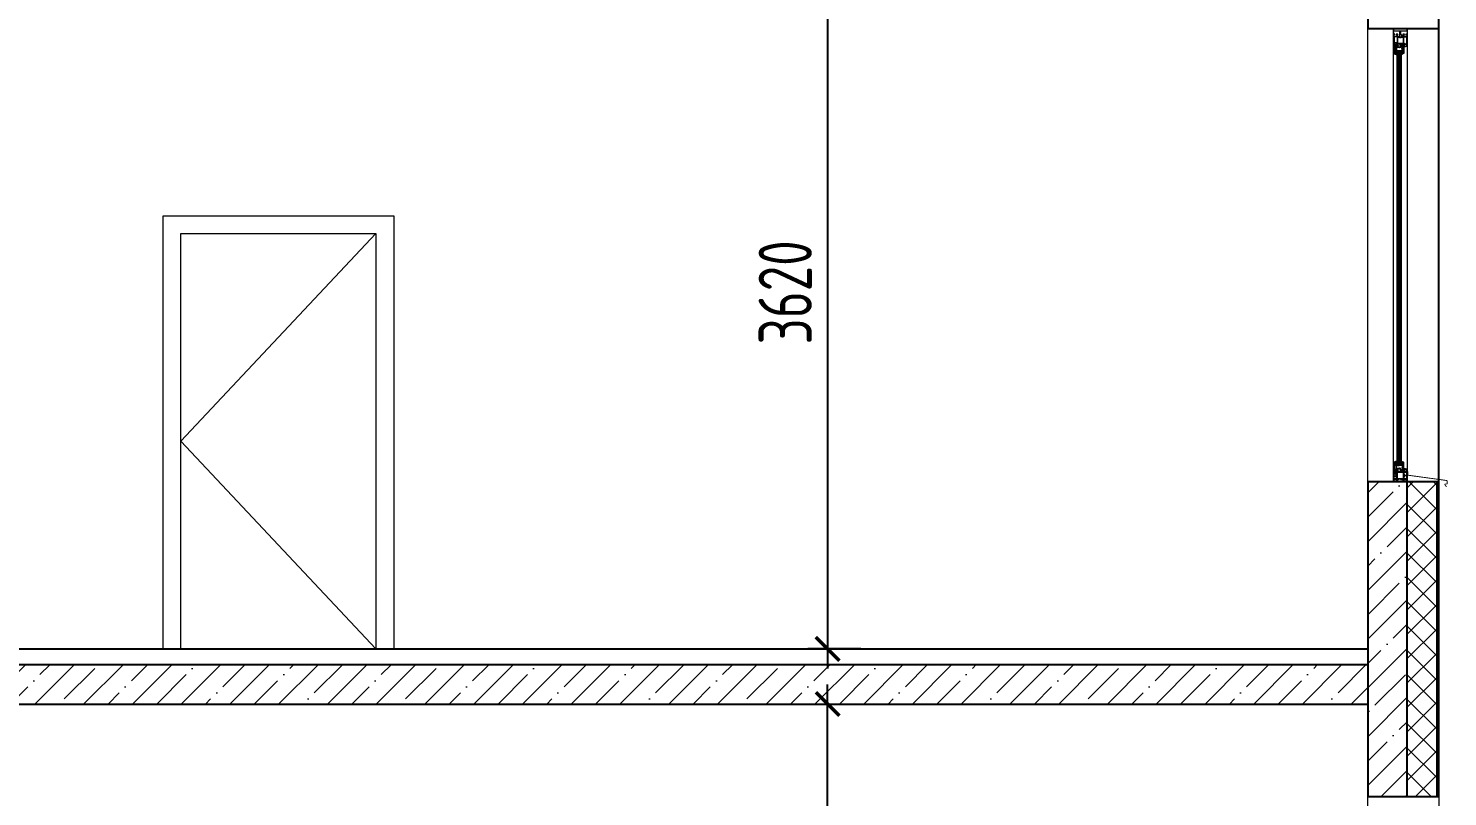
# Model space of a CAD drawing. Header units: millimetres. Extents: x -136099598 to 11807193, y 0 to 779331.
# Drawn here: x 770308 to 777513, y 295654 to 299554 of the extents above; entities that cross this region are included whole.
import ezdxf

# ---------------------------------------------------------------- set-up
doc = ezdxf.new("R2010")
doc.units = ezdxf.units.MM
doc.header["$MEASUREMENT"] = 0
doc.layers.get('0').update_dxf_attribs({"color": 250, "lineweight": 9})
doc.layers.get('Defpoints').update_dxf_attribs({"color": 8})
for name, color, linetype, lineweight in [('АР_Двери', 5, 'Continuous', 18), ('АР_Окна', 4, 'Continuous', 0), ('АР_Стены фасадные', 7, 'Continuous', 30), ('АР_Тонкие', 250, 'Continuous', 5), ('АР_Штриховка', 253, 'Continuous', 13), ('СТЕНЫ кирпич ЛИДЕР', 250, 'Continuous', 15), ('Штриховка', 7, 'Continuous', 5)]:
    doc.layers.add(name, color=color, linetype=linetype, lineweight=lineweight)
doc.styles.add('ISOCPEUR', font='isocpeur.ttf', dxfattribs={"width": 0.7})
doc.dimstyles.new('R_100', dxfattribs={"dimtxt": 270, "dimasz": 120, "dimexe": 100, "dimexo": 100, "dimgap": 80, "dimtad": 1, "dimdec": 0, "dimrnd": 5, "dimzin": 0, "dimdsep": 46, "dimtxsty": 'ISOCPEUR', "dimblk": 'ARCHTICK', "dimcen": 100, "dimdle": 100, "dimclrd": 256, "dimclre": 256, "dimclrt": 256, "dimadec": 0, "dimazin": 0, "dimtfac": 2, "dimtdec": 0, "dimtofl": 0, "dimtmove": 1, "dimatfit": 3, "dimfxl": 1, "dimtvp": 3, "dimtfill": 1, "dimtolj": 1, "dimtzin": 0, "dimarcsym": 0})

# ---------------------------------------------------------------- blocks, each defined once
blk = doc.blocks.new('A$C43487f58')
at = {"layer": 'АР_Окна', "ltscale": 150}
blk.add_lwpolyline([(359.8, 899.6), (-0.2, 899.6), (-0.2, 3200.4), (359.8, 3200.4)], close=True, dxfattribs=at)
at = {"layer": 'СТЕНЫ кирпич ЛИДЕР', "lineweight": 25, "ltscale": 100}
for p, q in [((-0.2, 3200.4), (359.8, 3200.4)), ((-0.2, 899.6), (359.8, 899.6))]:
    blk.add_line(p, q, dxfattribs=at)
blk = doc.blocks.new('_ArchTick')
at = {"color": 0, "linetype": 'ByBlock', "const_width": 0.15}
blk.add_lwpolyline([(-0.5, -0.5), (0.5, 0.5)], dxfattribs=at)
blk = doc.blocks.new('*D1754')
at = {"lineweight": -2, "ltscale": 150, "transparency": 16777216}
for p, q in [((774365.4, 292404), (774365.4, 296224)), ((774289.6, 296124), (774465.4, 296124)), ((774092.9, 292504), (774465.4, 292504))]:
    blk.add_line(p, q, dxfattribs=at)
at = {"layer": 'Defpoints', "color": 0, "ltscale": 150, "transparency": 16777216}
for p in [(774189.6, 296124, 0.4), (774365.4, 296124), (773992.9, 292504, 0.4)]:
    blk.add_point(p, dxfattribs=at)
at = {"lineweight": -2, "ltscale": 150, "transparency": 16777216, "xscale": 120, "yscale": 120, "zscale": 120}
for p, rotation in [((774365.4, 296124), 90), ((774365.4, 292504), 270)]:
    blk.add_blockref('_ArchTick', p, dxfattribs=dict(at, rotation=rotation))
at = {"ltscale": 150, "transparency": 16777216, "insert": (774150.4, 294314), "char_height": 270, "attachment_point": 5, "rotation": 90, "style": 'ISOCPEUR', "bg_fill": 3, "box_fill_scale": 1.25, "bg_fill_color": 256, "bg_fill_true_color": 13158600, "bg_fill_transparency": 0}
blk.add_mtext('\\A1;3620', dxfattribs=at)
blk = doc.blocks.new('*D1753')
at = {"lineweight": -2, "ltscale": 150, "transparency": 16777216}
for p, q in [((774365.4, 300124), (774365.4, 296304)), ((774533.8, 300024), (774265.4, 300024)), ((774533.8, 296404), (774265.4, 296404))]:
    blk.add_line(p, q, dxfattribs=at)
at = {"layer": 'Defpoints', "color": 0, "ltscale": 150, "transparency": 16777216}
for p in [(774633.8, 300024, 0.4), (774365.4, 296404), (774633.8, 296404, 0.4)]:
    blk.add_point(p, dxfattribs=at)
at = {"lineweight": -2, "ltscale": 150, "transparency": 16777216, "xscale": 120, "yscale": 120, "zscale": 120}
for p, rotation in [((774365.4, 300024), 90), ((774365.4, 296404), 270)]:
    blk.add_blockref('_ArchTick', p, dxfattribs=dict(at, rotation=rotation))
at = {"ltscale": 150, "transparency": 16777216, "insert": (774150.4, 298214), "char_height": 270, "attachment_point": 5, "rotation": 90, "style": 'ISOCPEUR', "bg_fill": 3, "box_fill_scale": 1.25, "bg_fill_color": 256, "bg_fill_true_color": 13158600, "bg_fill_transparency": 0}
blk.add_mtext('\\A1;3620', dxfattribs=at)
blk = doc.blocks.new('A$Ca7d7b90d')
for p, q in [((0, 2179.3), (0, 2161.2)), ((0, 2162.3), (0, 2100.2)), ((0, 2162.3), (7.4, 2162.3)), ((0, 2155.1), (0, 2162.3)), ((0, 2162.3), (7.4, 2162.3)), ((7.4, 2162.3), (7.4, 2160.3)), ((7.4, 2162.3), (7.4, 2160.3)), ((13, 2162.3), (22.5, 2162.3)), ((13, 2162.3), (13, 2160.3)), ((13, 2160.3), (13, 2162.3)), ((13, 2162.3), (22.5, 2162.3)), ((22.5, 2162.3), (22.5, 2160.3)), ((22.5, 2162.3), (22.5, 2160.3)), ((31.6, 2160.2), (31.6, 2179.3)), ((31.6, 2179.3), (31.6, 2179.3)), ((46.9, 2162.3), (56.3, 2162.3)), ((46.9, 2162.3), (46.9, 2160.3)), ((56.3, 2162.3), (56.3, 2160.3)), ((69.7, 2165.3), (69.7, 2179.3)), ((69.7, 2171.2), (69.7, 2109.6)), ((0, 2161.2), (0, 2154)), ((0, 2155.1), (0, 2155.1)), ((0, 2155.1), (0, 2155.1)), ((0, 2154), (0, 2155.1)), ((0, 2155.1), (0, 2155.1)), ((0, 2100.2), (16.3, 2096.3)), ((1.9, 2160.3), (7.4, 2160.3)), ((1.9, 2160.3), (1.9, 2150.9)), ((7.4, 2160.3), (1.9, 2160.3)), ((1.9, 2160.3), (1.9, 2150.9)), ((1.9, 2150.9), (16.8, 2150.9)), ((1.9, 2150.9), (16.8, 2150.9)), ((3.5, 2148.3), (3.5, 2131.3)), ((16.7, 2148.3), (3.5, 2148.3)), ((3.5, 2137), (3.5, 2113.7)), ((11.2, 2113.7), (3.5, 2113.7)), ((3.5, 2112.3), (3.5, 2101.5)), ((10.9, 2112.3), (3.5, 2112.3)), ((3.5, 2101.5), (11.9, 2099.1)), ((10.9, 2112.3), (14.6, 2106.9)), ((12, 2112.4), (16.5, 2106.8)), ((13, 2160.3), (16.8, 2160.3)), ((16.8, 2160.3), (13, 2160.3)), ((13.4, 2098.7), (16.3, 2097.8)), ((14.6, 2106.9), (14.6, 2102.2)), ((16.3, 2096.3), (16.3, 2076.2)), ((16.5, 2106.8), (16.5, 2101.1)), ((16.8, 2160.3), (16.8, 2150.9)), ((16.8, 2150.9), (16.8, 2160.3)), ((17.5, 2114.6), (20.6, 2112.3)), ((18, 2105.4), (18, 2084.1)), ((18.4, 2112), (18.4, 2106.2)), ((18.5, 2160.3), (22.5, 2160.3)), ((18.5, 2160.3), (18.5, 2150.9)), ((22.5, 2160.3), (18.5, 2160.3)), ((18.5, 2160.3), (18.5, 2150.9)), ((18.5, 2150.9), (31.6, 2150.9)), ((18.5, 2150.9), (19.4, 2150.9)), ((18.7, 2148.3), (31.6, 2148.3)), ((18.7, 2145.4), (18.7, 2115.3)), ((18.7, 2115.3), (20.5, 2115.3)), ((19.2, 2115.2), (31.4, 2115.2)), ((19.4, 2150.9), (31.6, 2160.2)), ((20.5, 2146.2), (20.5, 2115.3)), ((20.5, 2146.2), (49.1, 2146.2)), ((20.6, 2112.3), (31.4, 2112.3)), ((25.1, 2107.6), (25.1, 2112.3)), ((33.6, 2107.6), (25.1, 2107.6)), ((30.4, 2146.2), (30.4, 2143.5)), ((30.4, 2143.5), (39.1, 2143.5)), ((31.4, 2116), (31.4, 2112.3)), ((31.4, 2116), (38.2, 2116)), ((33.4, 2098.6), (33.4, 2103.8)), ((33.4, 2103.8), (35.4, 2103.8)), ((33.6, 2105.8), (33.6, 2107.6)), ((35.4, 2105.8), (33.6, 2105.8)), ((46.6, 2097.8), (34.2, 2097.8)), ((35.4, 2103.8), (35.4, 2105.8)), ((38, 2150.9), (50.9, 2150.9)), ((38, 2148.3), (50.9, 2148.3)), ((38.2, 2116), (38.2, 2112.3)), ((38.2, 2115.2), (49.7, 2115.2)), ((38.2, 2112.3), (51.8, 2112.3)), ((39.1, 2146.2), (39.1, 2143.5)), ((58.3, 2107.3), (45.5, 2107.3)), ((45.5, 2107.3), (45.5, 2104.7)), ((45.5, 2104.7), (47.4, 2104.7)), ((46.9, 2160.3), (50.9, 2160.3)), ((47.4, 2104.7), (47.4, 2098.6)), ((49.1, 2146.2), (49.1, 2115.3)), ((49.1, 2115.3), (50.9, 2115.3)), ((49.9, 2119.2), (65.7, 2119.2)), ((50.9, 2160.3), (50.9, 2150.9)), ((50.9, 2148.3), (50.9, 2115.3)), ((51.8, 2112.3), (51.8, 2109.6)), ((51.8, 2109.6), (56.5, 2109.6)), ((52.4, 2148.3), (65.7, 2148.3)), ((52.8, 2160.3), (56.3, 2160.3)), ((52.8, 2160.3), (52.8, 2150.9)), ((52.8, 2150.9), (67.7, 2150.9)), ((56.5, 2109.6), (55.7, 2117.5)), ((55.7, 2117.5), (65.7, 2117.5)), ((57, 2103.5), (57, 2106.2)), ((57, 2106.2), (58.3, 2106.2)), ((62.7, 2103.5), (57, 2103.5)), ((58.3, 2106.2), (58.3, 2107.3)), ((64.8, 2107.3), (61.4, 2107.3)), ((61.4, 2107.3), (61.4, 2106)), ((61.4, 2106), (62.7, 2106)), ((62.7, 2106), (62.7, 2103.5)), ((65.7, 2117.5), (64.7, 2109.6)), ((64.7, 2109.6), (69.7, 2109.6)), ((64.8, 2062.5), (64.8, 2107.3)), ((65.7, 2148.3), (65.7, 2122.8)), ((65.7, 2132.6), (65.7, 2119.3)), ((16.3, 2076.2), (16.3, 2075.5)), ((16.7, 2074.8), (17.1, 2074.5)), ((17.5, 2073.8), (17.5, 2064.5)), ((18, 2063.8), (27.3, 2059.7)), ((19.2, 2074.1), (19.2, 2065.7)), ((19.7, 2064.9), (27.2, 2061.7)), ((23.8, 2069), (23.8, 2074.1)), ((25, 2067.5), (24, 2068.5)), ((25.2, 2077.7), (54.9, 2080.1)), ((25.2, 2074.8), (25.2, 2077.7)), ((25.5, 2074.1), (25.2, 2074.8)), ((25.5, 2069.4), (25.5, 2074.1)), ((25.9, 2069), (25.5, 2069.4)), ((26.4, 2067.3), (25.6, 2067.3)), ((27.7, 2069), (25.9, 2069)), ((27.2, 2061.7), (27.2, 2066.5)), ((27.3, 2059.7), (28.9, 2059.7)), ((28.9, 2067.8), (27.7, 2069)), ((28.9, 2059.7), (28.9, 2067.8)), ((28.9, 2059.7), (30.4, 2056.4)), ((39.2, 2059.7, 0.3), (33.9, 2059.7, 0.3)), ((49, 2059.7, 0.3), (42.5, 2059.7)), ((53.4, 2057.8), (52.3, 2057.4, 0.3)), ((54.9, 2066.7), (53.3, 2066.7)), ((53.3, 2066.7), (53.3, 2064.3)), ((53.3, 2064.3), (54.5, 2064.3)), ((54.5, 2061.2), (53.4, 2061.2)), ((53.4, 2061.2), (53.4, 2057.8)), ((53.4, 2057.8), (54.1, 2057.8)), ((54.1, 2057.8), (64.3, 2061.8)), ((54.5, 2061.1), (54.5, 2061.2)), ((54.9, 2080.1), (54.9, 2066.7)), ((57.5, 2063.4), (55.9, 2064.8)), ((57.5, 2062.3), (55.9, 2060.6)), ((57.3, 2080.1), (57.3, 2066.2)), ((58.6, 2064.8), (57.6, 2065.6)), ((59.3, 2061.7), (63.1, 2063.2))]:
    blk.add_line(p, q)
at = {"elevation": -0.3}
for points in [[(69.7, 2191.2), (69.7, 2179.3), (0, 2179.3), (0, 2191.2)], [(56.3, 2162.3), (56.3, 2160.3), (52.8, 2160.3), (52.8, 2150.9), (67.7, 2150.9), (67.7, 2160.3), (62.3, 2160.3), (62.3, 2162.3), (69.7, 2162.3), (69.7, 2171.2), (69.7, 2179.3), (38, 2179.3), (38, 2150.9), (50.9, 2150.9), (50.9, 2160.3), (46.9, 2160.3), (46.9, 2162.3), (56.3, 2162.3)], [(52.3, 2070.6), (29.4, 2070.6), (29.4, 2074.9), (52.3, 2074.9)]]:
    blk.add_lwpolyline(points, close=True, dxfattribs=at)
for points in [[(18, 2105.4), (24, 2105.4), (24, 2084.1), (18, 2084.1)], [(18.4, 2112), (23.5, 2112), (23.5, 2106.2), (18.4, 2106.2)], [(64.8, 2107.3), (66.8, 2107.3), (66.8, 2108.3), (69.7, 2108.3), (69.7, 2109.6)], [(23.8, 2074.1), (19.2, 2074.1)], [(45.2, 2079.3), (43, 2079.1), (43, 2076.9), (37.5, 2076.9), (37.5, 2078.7), (35.4, 2078.5), (35.4, 2076.7), (29.8, 2076.7), (29.7, 2078.1), (25.5, 2077.8), (25.5, 2075), (29.1, 2075), (29.4, 2074.9)], [(52.3, 2074.9), (54.9, 2076.6), (54.9, 2077.5), (54.2, 2077.5), (54.2, 2078.6), (52.2, 2078.6), (52.1, 2079.9), (50.6, 2079.7), (50.6, 2076.9), (45.2, 2076.9), (45.2, 2079.3)]]:
    blk.add_lwpolyline(points)
for points in [[(54.8, 2105.3), (54.4, 2081.8), (25.7, 2079.5), (25.8, 2081.8), (25.1, 2082.9), (25.1, 2088.7), (27.5, 2088.7), (27.5, 2090), (25.1, 2090), (25.1, 2105.4), (30.3, 2105.4), (30.3, 2099.3, 0.414214), (31.1, 2098.5), (31.4, 2098.5), (31.4, 2096, 0.414214), (32.2, 2095.2), (38, 2095.2), (38, 2093.2), (39.8, 2093.2), (39.8, 2095.1), (41.4, 2095.1), (41.4, 2093.3), (42.8, 2093.3), (42.8, 2095), (47.1, 2095), (49.3, 2095, 0.414214), (50.1, 2095.8), (50.1, 2104.9)], [(22.5, 2076.8), (22.4, 2076.9, -0.220624), (22.3, 2077.6), (22.9, 2079.6, 0.200745), (22.8, 2080.2), (22.5, 2080.8), (21.1, 2077.8, 0.137154), (21, 2077.3), (21.1, 2076.3), (21.1, 2076.3, -0.294881), (20.3, 2076.6), (20.1, 2076.9, -0.24632), (20.1, 2077.7), (21.5, 2080.7), (18.9, 2080.7), (18.9, 2081.7), (22.1, 2081.7, -0.154463), (22.6, 2081.5), (23.4, 2081, -0.295046), (23.7, 2080.2), (23.1, 2077.3), (23.6, 2076.6), (23.6, 2076.6, -0.392087)]]:
    blk.add_lwpolyline(points, format="xyb", close=True, dxfattribs=at)
blk.add_lwpolyline([(57.3, 2080.1), (56.3, 2082.1), (56.3, 2101.2), (63.1, 2101.2, -0.414214), (63.1, 2100.4), (63.1, 2063.2)], format="xyb")
for centre, radius, start, end in [((15.2, 2113), 4.13, 32.50359, 171.07395), ((15, 2112.8), 3.06, 35.67241, 187.89316), ((15, 2099.1), 3.16, 97.24228, 180.00573), ((15.4, 2099.3), 2.09, 57.62181, 197.70879), ((34.8, 2113.7), 4.87, 196.28555, 343.71445), ((34.2, 2098.6), 0.803, 180, 270), ((46.6, 2098.6), 0.803, 270, 0), ((17.1, 2075.5), 0.803, 180, 240), ((16.7, 2073.8), 0.803, 0, 60), ((18.3, 2064.5), 0.803, 180, 246.48425), ((20, 2065.7), 0.803, 180, 246.48425), ((24.6, 2069), 0.803, 180, 225.00001), ((25.6, 2068.1), 0.803, 225.00001, 270), ((26.4, 2066.5), 0.803, 0, 90), ((55.3, 2064.3), 0.803, 41.62971, 176.62967), ((55.3, 2061.1), 0.803, 180, 314.99999), ((58.1, 2066.2), 0.803, 180, 229.73841), ((57, 2062.8), 0.803, 314.99999, 49.73841), ((57, 2062.8), 2.55, 333.51839, 49.73841), ((64, 2062.5), 0.803, 291.1065, 0)]:
    blk.add_arc(centre, radius, start, end)
at = {"layer": 'АР_Стены фасадные', "lineweight": 15}
for p, q in [((-0.1, -46.7), (-0.1, -108.8)), ((12, -45.9), (3.6, -47.9)), ((3.6, -47.9), (3.6, -58.9)), ((10.7, -58.9), (3.6, -58.9)), ((3.6, -60.4), (3.6, -76.3)), ((11.2, -60.4), (3.6, -60.4)), ((3.7, -59.1), (3.7, -48.3)), ((14.9, -53.4), (10.7, -58.9)), ((12.7, -60.7), (11.7, -62)), ((16.4, -53.4), (12.3, -58.9)), ((14.9, -62.4), (13.9, -63.8)), ((14.9, -53.4), (14.9, -49)), ((16.4, -47.9), (15.2, -48.2)), ((17.3, -63.3), (15.4, -76.3)), ((20.7, -59.1), (16.2, -62.5)), ((16.4, -23.2), (16.4, -22.4)), ((16.4, -43.1), (16.4, -23.2)), ((16.4, -53.4), (16.4, -47.9)), ((19.3, -61.8), (16.7, -77.1)), ((16.8, -21.7), (17.2, -21.5)), ((17.6, -20.8), (17.6, -11.5)), ((18.1, -10.8), (27.4, -6.7)), ((18.1, -52.2), (18.1, -31)), ((18.5, -58.8), (18.5, -53)), ((18.8, -64.6), (18.8, -94.6)), ((20.8, -64.6), (18.8, -64.6)), ((19.3, -21.1), (19.3, -12.6)), ((49.9, -61.8), (19.3, -61.8)), ((19.8, -11.9), (27.2, -8.7)), ((33.9, -59.1), (20.7, -59.1)), ((20.8, -64.6), (20.8, -92.8)), ((23.9, -16), (23.9, -21.1)), ((25.1, -14.5), (24.1, -15.4)), ((25.6, -21.1), (25.2, -21.7)), ((25.2, -21.7), (25.2, -24.7)), ((25.2, -24.7), (54.9, -27)), ((33.7, -54.4), (25.2, -54.4)), ((25.2, -54.4), (25.2, -59.1)), ((26.4, -14.2), (25.6, -14.2)), ((26, -16), (25.6, -16.4)), ((25.6, -16.4), (25.6, -21.1)), ((27.8, -16), (26, -16)), ((27.2, -8.7), (27.2, -13.4)), ((27.4, -6.7), (29, -6.7)), ((29, -14.7), (27.8, -16)), ((29, -6.7), (30.5, -3.4)), ((29, -6.7), (29, -14.7)), ((33.4, -45.5), (33.4, -50.6)), ((33.4, -50.6), (35.4, -50.6)), ((35.4, -52.6), (33.7, -52.6)), ((33.7, -52.6), (33.7, -54.4)), ((39.3, -6.7), (33.9, -6.7)), ((33.9, -59.1), (33.9, -61.8)), ((46.6, -44.7), (34.2, -44.7)), ((35.4, -50.6), (35.4, -52.6)), ((52.3, -59.1), (35.9, -59.1)), ((35.9, -59.1), (35.9, -61.8)), ((49, -6.7), (42.6, -6.7)), ((45.5, -54.1), (45.5, -51.5)), ((45.5, -51.5), (47.4, -51.5)), ((58.3, -54.1), (45.5, -54.1)), ((47.4, -51.5), (47.4, -45.5)), ((49, -92.8), (49, -64.8)), ((50.8, -64.8), (49, -64.8)), ((49.9, -61.8), (55.2, -76.2)), ((53.4, -4.8), (50.7, -3.8)), ((50.8, -94.6), (50.8, -64.8)), ((56.9, -56.2), (52.3, -56.2)), ((52.3, -59.1), (52.3, -56.2)), ((53.3, -13.7), (53.3, -11.3)), ((53.3, -11.3), (54.5, -11.3)), ((54.9, -13.7), (53.3, -13.7)), ((53.4, -8.2), (53.4, -4.8)), ((53.4, -4.8), (54, -4.8)), ((54.5, -8.2), (53.4, -8.2)), ((54, -4.8), (64.2, -8.8)), ((66.2, -69.2), (54.4, -69.2)), ((54.4, -69.2), (56.4, -76.2)), ((54.5, -8.1), (54.5, -8.2)), ((54.9, -27), (54.9, -13.7)), ((57.5, -9.2), (55.8, -7.6)), ((56.9, -56.2), (55.8, -64)), ((66, -64), (55.8, -64)), ((57.4, -10.4), (55.9, -11.8)), ((62.6, -50.3), (57, -50.3)), ((57, -50.3), (57, -53)), ((57, -53), (58.3, -53)), ((57.3, -27), (57.3, -13.2)), ((58.6, -11.7), (57.6, -12.6)), ((58.3, -53), (58.3, -54.1)), ((59.2, -8.7), (63, -10.1)), ((61.3, -54.1), (61.3, -52.8)), ((61.3, -52.8), (62.6, -52.8)), ((64.8, -54.1), (61.3, -54.1)), ((62.6, -52.8), (62.6, -50.3)), ((64.8, -9.5), (64.8, -54.1)), ((69.7, -56.2), (65, -56.2)), ((65, -56.2), (66, -64)), ((66.2, -80.4), (66.2, -69.2)), ((69.7, -56.2), (69.7, -108.8)), ((16.9, -97.7), (1.5, -97.7)), ((1.5, -97.7), (1.5, -106.8)), ((15.4, -76.3), (3.6, -76.3)), ((3.6, -78.1), (3.6, -94.6)), ((15.4, -78.1), (3.6, -78.1)), ((3.6, -94.6), (16.8, -94.6)), ((8.3, -76.3), (8.3, -78.1)), ((8.4, -94.6), (8.4, -97.7)), ((12.3, -76.3), (12.3, -78.1)), ((12.3, -94.6), (12.3, -97.7)), ((15.4, -78.1), (16.8, -94.6)), ((16.7, -77.1), (18.7, -94.6)), ((16.9, -97.7), (16.9, -106.8)), ((18.7, -94.6), (33.5, -94.6)), ((33.5, -97.7), (18.8, -97.7)), ((18.8, -97.7), (18.8, -106.8)), ((49, -92.8), (20.8, -92.8)), ((40.2, -94.6), (51, -94.6)), ((50.7, -97.7), (40.2, -97.7)), ((50.7, -97.7), (50.7, -107.2)), ((51, -94.6), (55.2, -76.2)), ((52.7, -94.6), (55.3, -81.7)), ((52.7, -94.6), (66.2, -94.6)), ((67.6, -97.7), (52.8, -97.7)), ((52.8, -97.7), (52.8, -107.2)), ((66.2, -81.7), (55.3, -81.7)), ((55.6, -80.4), (56.4, -76.2)), ((66.2, -80.4), (55.6, -80.4)), ((66.2, -94.6), (66.2, -81.7))]:
    blk.add_line(p, q, dxfattribs=at)
for points in [[(30.5, 2070.6), (30.5, -17.6)], [(33.9, 2070.6), (33.9, -17.6)], [(39.2, 2070.7), (39.3, -17.5)], [(42.6, 2070.7), (42.6, -17.5)], [(49, 2070.6), (49, -17.6)], [(52.3, 2070.6), (52.3, -17.6)], [(18.1, -52.2), (24.1, -52.2), (24.1, -31), (18.1, -31)], [(18.5, -58.8), (23.6, -58.8), (23.6, -53), (18.5, -53)], [(23.9, -21.1), (19.3, -21.1)], [(45.2, -26.2), (43, -26.1), (43, -23.9), (37.5, -23.9), (37.5, -25.6), (35.4, -25.5), (35.4, -23.7), (29.9, -23.7), (29.8, -25), (25.6, -24.7), (25.6, -22), (29.2, -22), (29.5, -21.8)], [(35.9, -61.8), (35.9, -59.1), (52.3, -59.1), (52.3, -56.2), (56.9, -56.2), (55.8, -64), (66, -64), (65, -56.2), (69.7, -56.2), (69.7, -108.8), (63.9, -108.8), (63.9, -107.2), (67.6, -107.2), (67.6, -97.7), (52.8, -97.7), (52.8, -107.2), (56.4, -107.2), (56.4, -108.8), (47.3, -108.8), (47.3, -107.2), (50.7, -107.2), (50.7, -97.7), (40.2, -97.7), (40.2, -94.6), (51, -94.6), (55.2, -76.2), (49.9, -61.8), (35.9, -61.8)], [(52.3, -21.8), (54.9, -23.5), (54.9, -24.5), (54.2, -24.5), (54.2, -25.5), (52.2, -25.5), (52.1, -26.8), (50.6, -26.7), (50.6, -23.8), (45.2, -23.8), (45.2, -26.2)], [(64.8, -54.1), (66.7, -54.1), (66.7, -55.1), (69.7, -55.1), (69.7, -56.4)]]:
    blk.add_lwpolyline(points, dxfattribs=at)
for points in [[(16.4, -43.1), (16.4, -44.7), (13.4, -45.4, 0.379688), (15.2, -48.2), (16.4, -47.9), (16.4, -53.4), (12.3, -58.9, 0.457708), (16.2, -62.5), (20.7, -59.1), (33.9, -59.1), (33.9, -61.8), (19.3, -61.8), (16.7, -77.1), (18.7, -94.6), (33.5, -94.6), (33.5, -97.7), (18.8, -97.7), (18.8, -106.8), (23, -106.8), (23, -108.8), (13.2, -108.8), (13.2, -106.8), (16.9, -106.8), (16.9, -97.7), (1.5, -97.7), (1.5, -106.8), (5.9, -106.8), (5.9, -108.8), (-0.1, -108.8), (-0.1, -46.7), (16.4, -43.1)], [(57.3, -27), (56.2, -29), (56.2, -48.1), (63, -48.1, 0.414214), (63, -47.3), (63, -10.1)]]:
    blk.add_lwpolyline(points, format="xyb", dxfattribs=at)
for points in [[(22.6, -23.8), (22.5, -23.8, 0.220624), (22.4, -24.5), (23, -26.5, -0.200745), (22.9, -27.1), (22.6, -27.7), (21.2, -24.7, -0.137154), (21.1, -24.3), (21.2, -23.2), (21.2, -23.2, 0.294881), (20.4, -23.6), (20.2, -23.9, 0.24632), (20.2, -24.6), (21.6, -27.6), (19, -27.6), (19, -28.6), (22.2, -28.6, 0.154463), (22.7, -28.4), (23.4, -27.9, 0.295046), (23.8, -27.1), (23.2, -24.3), (23.7, -23.5), (23.6, -23.5, 0.392087)], [(54.7, -52.2), (54.4, -28.7), (25.8, -26.4), (25.9, -28.7), (25.2, -29.8), (25.2, -35.6), (27.5, -35.6), (27.5, -36.8), (25.2, -36.8), (25.2, -52.2), (30.4, -52.2), (30.4, -46.1, -0.414214), (31.2, -45.3), (31.5, -45.3), (31.5, -42.9, -0.414214), (32.3, -42.1), (38, -42.1), (38, -40.1), (39.8, -40.1), (39.8, -41.9), (41.4, -41.9), (41.4, -40.1), (42.8, -40.1), (42.8, -41.9), (47.1, -41.9), (49.3, -41.9, -0.414214), (50.1, -42.7), (50.1, -51.8)]]:
    blk.add_lwpolyline(points, format="xyb", close=True, dxfattribs=at)
for points in [[(52.3, -17.6), (29.5, -17.6), (29.5, -21.8), (52.3, -21.8)], [(65.3, -65.6), (54, -65.6), (54, -67.8), (65.3, -67.8)]]:
    blk.add_lwpolyline(points, close=True, dxfattribs=at)
for centre, radius, start, end in [((15.1, -60.1), 3.88, 184.6729, 304.02286), ((15.4, -45.6), 3.43, 185.21385, 261.64642), ((15.8, -59), 3.56, 178.22184, 276.59766), ((15.7, -45.9), 2.31, 167.49346, 258.88558), ((34.8, -60.5), 4.87, 17.43073, 162.56927), ((34.9, -60.1), 2.63, 23.46371, 156.53629), ((34.2, -45.5), 0.8, 90, 180), ((46.6, -45.5), 0.8, 0, 90)]:
    blk.add_arc(centre, radius, start, end, dxfattribs=at)
at = {"layer": 'АР_Тонкие', "lineweight": 15}
for centre, radius, start, end in [((17.2, -22.4), 0.8, 120, 180), ((16.8, -20.8), 0.8, 300, 0), ((18.4, -11.5), 0.8, 113.51577, 180), ((20.1, -12.6), 0.8, 113.51577, 180), ((24.7, -16), 0.8, 135, 180), ((25.6, -15), 0.8, 90, 135), ((26.4, -13.4), 0.8, 270, 0), ((55.3, -8.1), 0.8, 45, 180), ((55.3, -11.2), 0.8, 183.37032, 318.37032), ((58.1, -13.2), 0.8, 130.26156, 180), ((56.9, -9.8), 0.8, 310.26156, 45), ((56.9, -9.8), 2.54, 310.26156, 26.48163), ((64, -9.5), 0.8, 0, 68.89352)]:
    blk.add_arc(centre, radius, start, end, dxfattribs=at)

msp = doc.modelspace()

# ---------------------------------------------------------------- hatches: boundary and pattern name
at = {"ltscale": 100, "transparency": 33554687}
h = msp.add_hatch(dxfattribs=at)
h.set_pattern_fill('ANSI35', color=0, scale=700)
h.set_pattern_definition([(45, (83498.25, 9960.8), (-123.743687, 123.743687), []), (45, (83622, 9960.8), (-123.743687, 123.743687), [218.75, -43.75, 0, -43.75])])
h.paths.add_polyline_path([(777307.435, 297253.552), (777307.373, 295654.357), (777107.465, 295654.357), (777107.527, 297253.552)])
h = msp.add_hatch(dxfattribs=at)
h.set_pattern_fill('ANSI35', color=0, scale=700)
h.set_pattern_definition([(45, (79475.16, 6e-11), (-123.743687, 123.743687), []), (45, (79598.9, 6e-11), (-123.743687, 123.743687), [218.75, -43.75, 0, -43.75])])
h.paths.add_polyline_path([(777107.397, 296323.984), (777107.412, 296123.984), (763377.412, 296123.984), (763377.397, 296323.657)])
at = {"layer": 'Штриховка', "transparency": 33554636}
h = msp.add_hatch(dxfattribs=at)
h.set_pattern_fill('ANSI37', color=256, scale=700)
h.set_pattern_definition([(45, (79475.04, 7000.375), (-61.871843, 61.871843), []), (135, (79475.04, 7000.375), (-61.871843, -61.871843), [])])
h.paths.add_polyline_path([(777457.313, 297253.552), (777457.404, 295654.358), (777307.404, 295654.357), (777307.404, 297253.552)])

# ---------------------------------------------------------------- linework, layer by layer
at = {"layer": 'АР_Двери', "ltscale": 150, "elevation": 0.33}
for points in [[(772162.733, 296403.983), (770992.733, 296403.982), (770992.749, 298603.321), (772162.749, 298603.322)], [(772072.733, 296403.982), (771082.733, 296403.982), (771082.748, 298513.321), (772072.748, 298513.322)]]:
    msp.add_lwpolyline(points, close=True, dxfattribs=at)
msp.add_lwpolyline([(772072.748, 298513.322), (771082.756, 297458.652), (772072.764, 296403.982)], dxfattribs=at)
at = {"layer": 'АР_Окна', "ltscale": 150, "elevation": 0.403}
msp.add_lwpolyline([(777237.742, 299553.59), (777307.404, 299553.552), (777307.404, 297253.552), (777237.742, 297253.552)], close=True, dxfattribs=at)
at = {"layer": 'АР_Штриховка', "const_width": 4.536, "elevation": 0.403}
msp.add_lwpolyline([(777507.454, 297226.341), (777499.066, 297238.228, -0.62996226), (777500.523, 297241.271), (777508.169, 297241.271, 0.3971972), (777510.447, 297243.425), (777510.447, 297255.967, 0.37356068), (777507.87, 297258.934), (777311.07, 297285.875), (777311.07, 297305.534)], format="xyb", dxfattribs=at)
at = {"layer": 'СТЕНЫ кирпич ЛИДЕР', "lineweight": 25, "ltscale": 100}
for p, q in [((777467.404, 295654.357, 0.403), (777467.404, 305135.36, 0.403)), ((777457.404, 297253.552, 0.403), (777457.404, 295654.357, 0.403)), ((763497.47, 296403.982), (777107.404, 296403.982, 0.403)), ((763377.404, 296323.982, 0), (777107.404, 296323.982, 0.403)), ((763497.47, 296123.982), (777107.404, 296123.982, 0.403))]:
    msp.add_line(p, q, dxfattribs=at)
at = {"layer": 'СТЕНЫ кирпич ЛИДЕР', "lineweight": 25, "ltscale": 100, "elevation": 0.403}
for points in [[(777107.404, 301153.552), (777107.404, 299554.357)], [(777107.404, 297253.552), (777107.404, 295654.357)], [(777307.404, 295654.357), (777307.404, 297253.552)]]:
    msp.add_lwpolyline(points, dxfattribs=at)

# ---------------------------------------------------------------- block references
at = {"ltscale": 150}
for p in [(777107.635, 296353.982, 0.403), (777107.635, 292453.982, 0.403)]:
    msp.add_blockref('A$C43487f58', p, dxfattribs=at)
at = {"lineweight": 35, "ltscale": 150, "xscale": -1}
msp.add_blockref('A$Ca7d7b90d', (777307.263, 297362.433, 0.403), dxfattribs=at)

# ---------------------------------------------------------------- next in the draw order: dimensions: what is measured, and where the dimension line sits
at = {"ltscale": 150}
for base, p1, p2, picture, middle in [((774365.401, 296403.982, 0.322), (774633.803, 300023.982, 0.725), (774633.803, 296403.982, 0.725), '*D1753', (774150.401, 298213.982, 0.322)), ((774365.401, 296123.982, 0.322), (773992.912, 292503.982, 0.725), (774189.631, 296123.982, 0.725), '*D1754', (774150.401, 294313.982, 0.322))]:
    dim = msp.add_linear_dim(base=base, p1=p1, p2=p2, angle=90, dimstyle='R_100', override={"dimpost": '\\X'}, dxfattribs=at)
    dim.commit()
    dim.dimension.update_dxf_attribs({"geometry": picture, "text_midpoint": middle})

doc.saveas('drawing.dxf')
